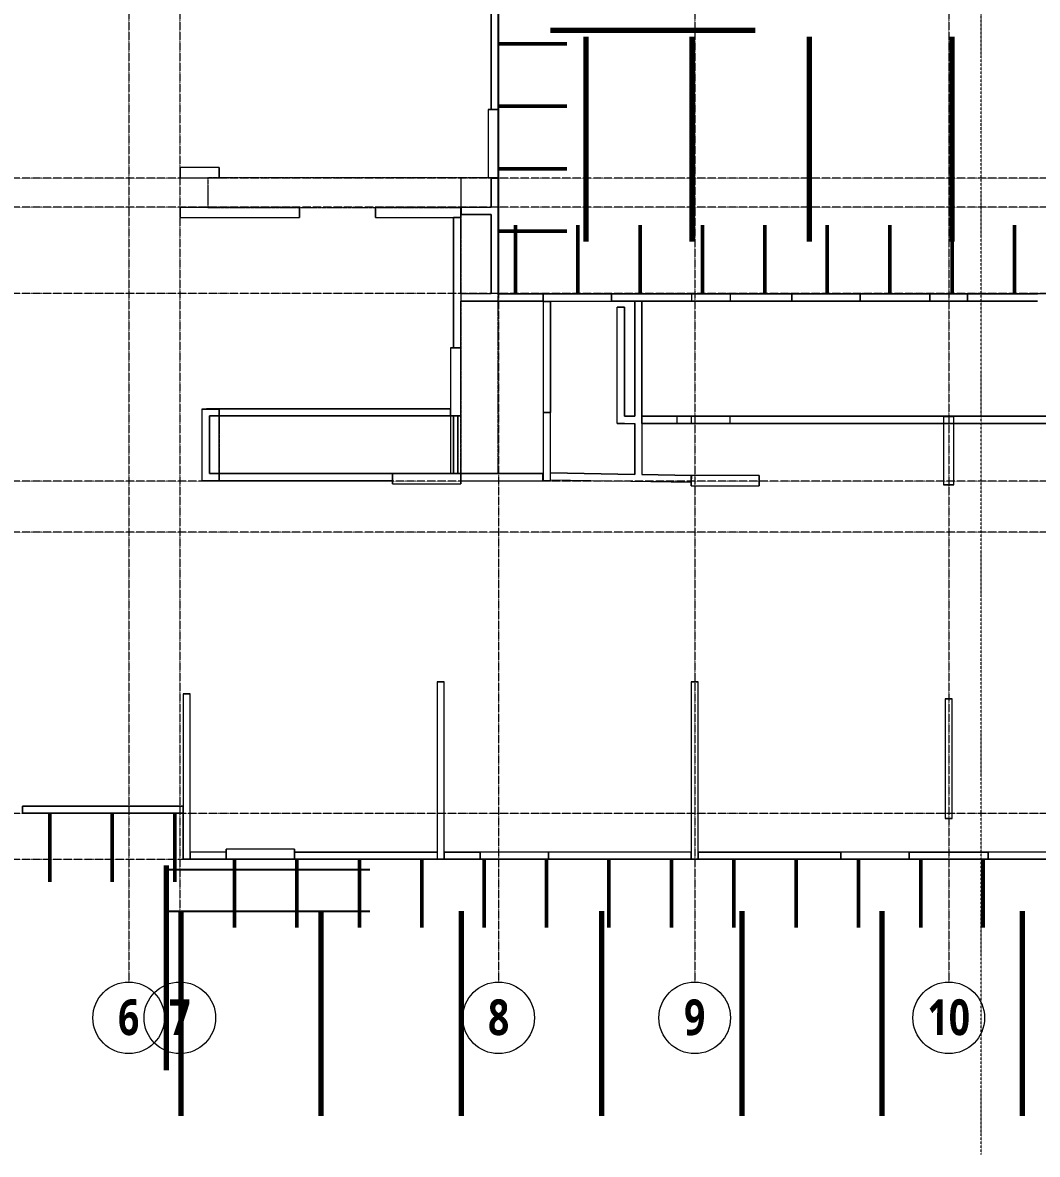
# Model space of a CAD drawing. Header units: millimetres. Extents: x -41779 to 122129, y -6962 to 59838.
# Drawn here: x -2427 to 27333, y -6962 to 26224 of the extents above; entities that cross this region are included whole.
import ezdxf

# ---------------------------------------------------------------- set-up
doc = ezdxf.new("R2010")
doc.units = ezdxf.units.MM
for name, pattern in [('Dash', [6.35, 3.175, -3.175]), ('Dash Dot 3mm', [5, 3, -1, 0, -1]), ('Grid Line', [10, 8, -1, 0, -1])]:
    doc.linetypes.add(name, pattern=pattern)
for name, color, linetype, lineweight in [('A-ANNO-MATC', 214, 'Dash Dot 3mm', 9), ('A-DETL', 90, 'Continuous', 5), ('A-DETL-HDLN', 90, 'Dash', 5), ('A-FLOR', 192, 'Continuous', 5), ('A-WALL', 113, 'Continuous', 15), ('S-BEAM', 12, 'Continuous', 15), ('S-GRID', 1, 'Continuous', 5), ('S-GRID-IDEN', 1, 'Continuous', 9)]:
    doc.layers.add(name, color=color, linetype=linetype, lineweight=lineweight)
doc.styles.add('Roboto_B', font='Roboto-Bold.ttf', dxfattribs={"width": 0.8, "height": 1050})

# ---------------------------------------------------------------- blocks, each defined once
blk = doc.blocks.new('BMS-SUPPER STRUCTURE_180317_rvt-1-Level 2 -  I120')
at = {"layer": 'A-FLOR', "color": 9}
for p, q in [((11523, 27566), (11523, 23676)), ((11523, 23676), (11523, 21676)), ((11523, 21676), (11523, 21666)), ((11523, 21666), (11523, 18271)), ((11523, 18271), (12843, 18271)), ((12843, 18271), (14843, 18271)), ((14843, 18271), (15733, 18271)), ((15733, 18271), (18327, 18271)), ((16771, 18271), (20133, 18271)), ((18327, 18271), (20133, 18271)), ((20133, 18271), (22133, 18271)), ((20133, 18271), (22133, 18271)), ((22133, 18271), (20133, 18271)), ((22133, 18271), (24183, 18271)), ((22133, 18271), (24183, 18271)), ((24183, 18271), (25283, 18271)), ((24183, 18271), (25283, 18271)), ((25283, 18271), (24183, 18271)), ((25283, 18271), (27333, 18271)), ((25283, 18271), (27333, 18271)), ((15733, 18061), (15733, 14681)), ((20133, 18061), (16771, 18061)), ((22133, 18061), (20133, 18061)), ((24183, 18061), (22133, 18061)), ((25283, 18061), (24183, 18061)), ((27333, 18061), (25283, 18061)), ((3333, 14691), (3053, 14691)), ((3053, 14691), (3053, 13001)), ((10123, 14691), (3333, 14691)), ((10213, 13001), (10213, 14691)), ((15733, 14681), (16771, 14681)), ((16771, 14681), (32078, 14681)), ((16771, 14471), (15733, 14471)), ((15733, 14471), (16771, 14471)), ((18327, 14471), (16771, 14471)), ((24583, 14471), (18327, 14471)), ((24883, 14471), (24583, 14471)), ((24583, 14471), (24883, 14471)), ((32078, 14471), (24883, 14471)), ((3053, 13001), (3333, 13001)), ((3333, 13001), (8423, 13001)), ((8423, 13001), (10123, 13001)), ((2278, 3041), (-2427, 3041)), ((2278, 1691), (2278, 3041)), ((2488, 1691), (2278, 1691)), ((3543, 1691), (2488, 1691)), ((5543, 1691), (3543, 1691)), ((9728, 1691), (5543, 1691)), ((9938, 1691), (9728, 1691)), ((10993, 1691), (9938, 1691)), ((12993, 1691), (10993, 1691)), ((17178, 1691), (12993, 1691)), ((17388, 1691), (17178, 1691)), ((21573, 1691), (17388, 1691)), ((23573, 1691), (21573, 1691)), ((25893, 1691), (23573, 1691)), ((27893, 1691), (25893, 1691))]:
    blk.add_line(p, q, dxfattribs=at)
at = {"layer": 'A-FLOR', "color": 55}
for p, q in [((11523, 23676), (11523, 27566)), ((11523, 18271), (11523, 21676)), ((12843, 18271), (11523, 18271)), ((20133, 18271), (14843, 18271)), ((24183, 18271), (22133, 18271)), ((27333, 18271), (25283, 18271)), ((15733, 14681), (15733, 18061)), ((15733, 18061), (20133, 18061)), ((15733, 14471), (15733, 18061)), ((22133, 18061), (24183, 18061)), ((25283, 18061), (27333, 18061)), ((3333, 14691), (10123, 14691)), ((10213, 14691), (10213, 13001)), ((32078, 14681), (15733, 14681)), ((8423, 13001), (3333, 13001)), ((-2427, 3041), (2278, 3041)), ((2488, 1691), (3543, 1691)), ((5543, 1691), (9728, 1691)), ((9938, 1691), (10993, 1691)), ((12993, 1691), (17178, 1691)), ((17388, 1691), (21573, 1691)), ((23573, 1691), (25893, 1691))]:
    blk.add_line(p, q, dxfattribs=at)
at = {"layer": 'A-FLOR', "color": 43}
for p, q in [((11523, 21676), (11523, 23676)), ((14843, 18271), (12843, 18271)), ((22133, 18271), (20133, 18271)), ((25283, 18271), (24183, 18271)), ((29333, 18271), (27333, 18271)), ((20133, 18061), (22133, 18061)), ((24183, 18061), (25283, 18061)), ((3053, 13001), (3053, 14691)), ((3053, 14691), (3333, 14691)), ((10123, 14691), (10213, 14691)), ((3333, 13001), (3053, 13001)), ((10213, 13001), (8423, 13001)), ((2278, 3041), (2278, 1691)), ((2278, 1691), (2488, 1691)), ((3543, 1691), (5543, 1691)), ((9728, 1691), (9938, 1691)), ((10993, 1691), (12993, 1691)), ((17178, 1691), (17388, 1691)), ((21573, 1691), (23573, 1691)), ((25893, 1691), (27893, 1691))]:
    blk.add_line(p, q, dxfattribs=at)
at = {"layer": 'A-FLOR', "color": 50}
for p, q in [((15733, 18271), (16771, 18271)), ((17186, 18271), (15733, 18271)), ((20133, 18271), (17186, 18271)), ((24183, 18271), (22133, 18271)), ((27333, 18271), (25283, 18271)), ((16771, 18061), (15733, 18061)), ((15733, 18061), (15733, 14681)), ((10213, 14691), (10123, 14691)), ((15733, 14681), (15733, 14471)), ((16771, 14471), (17186, 14471)), ((17186, 14471), (24583, 14471)), ((24883, 14471), (32078, 14471)), ((10123, 13001), (10213, 13001))]:
    blk.add_line(p, q, dxfattribs=at)
at = {"layer": 'A-WALL', "color": 8, "lineweight": 18}
for p, q in [((11223, 23676), (11223, 21676)), ((11523, 23676), (11223, 23676)), ((11523, 21676), (11523, 23676)), ((3333, 21976), (2193, 21976)), ((2193, 21976), (2193, 21676)), ((3333, 21676), (3333, 21976)), ((2193, 21676), (3333, 21676)), ((11223, 21676), (11523, 21676)), ((5693, 20806), (2193, 20806)), ((2193, 20806), (2193, 20506)), ((5693, 20506), (5693, 20806)), ((10423, 20806), (7923, 20806)), ((7923, 20806), (7923, 20506)), ((10423, 20506), (10423, 20806)), ((2193, 20506), (5693, 20506)), ((7923, 20506), (10423, 20506)), ((14843, 18271), (12843, 18271)), ((12843, 18271), (12843, 18061)), ((14843, 18061), (14843, 18271)), ((22133, 18271), (20133, 18271)), ((20133, 18271), (20133, 18061)), ((22133, 18061), (22133, 18271)), ((25283, 18271), (24183, 18271)), ((24183, 18271), (24183, 18061)), ((25283, 18061), (25283, 18271)), ((12843, 18061), (14843, 18061)), ((20133, 18061), (22133, 18061)), ((24183, 18061), (25283, 18061)), ((10423, 16691), (10123, 16691)), ((10123, 16691), (10123, 14691)), ((10423, 14691), (10423, 16691)), ((2833, 14891), (2833, 12791)), ((3333, 14891), (2833, 14891)), ((3333, 12791), (3333, 14891)), ((10123, 14691), (10423, 14691)), ((12843, 14791), (12843, 12791)), ((13053, 14791), (12843, 14791)), ((13053, 12791), (13053, 14791)), ((24883, 14671), (24583, 14671)), ((24583, 14671), (24583, 12671)), ((24883, 12671), (24883, 14671)), ((10423, 13001), (8423, 13001)), ((8423, 13001), (8423, 12701)), ((10423, 12701), (10423, 13001)), ((19178, 12946), (17178, 12946)), ((17178, 12946), (17178, 12646)), ((19178, 12646), (19178, 12946)), ((2833, 12791), (3333, 12791)), ((8423, 12701), (10423, 12701)), ((12843, 12791), (13053, 12791)), ((17178, 12646), (19178, 12646)), ((24583, 12671), (24883, 12671)), ((9938, 6891), (9728, 6891)), ((9728, 6891), (9728, 1691)), ((9938, 1691), (9938, 6891)), ((17388, 6891), (17178, 6891)), ((17178, 6891), (17178, 1691)), ((17388, 1691), (17388, 6891)), ((2488, 6541), (2278, 6541)), ((2278, 6541), (2278, 1691)), ((2488, 1691), (2488, 6541)), ((24838, 6391), (24628, 6391)), ((24628, 6391), (24628, 2891)), ((24838, 2891), (24838, 6391)), ((24628, 2891), (24838, 2891)), ((2278, 1691), (2488, 1691)), ((5543, 1991), (3543, 1991)), ((3543, 1991), (3543, 1691)), ((3543, 1691), (5543, 1691)), ((5543, 1691), (5543, 1991)), ((9728, 1691), (9938, 1691)), ((12993, 1901), (10993, 1901)), ((10993, 1901), (10993, 1691)), ((10993, 1691), (12993, 1691)), ((12993, 1691), (12993, 1901)), ((17178, 1691), (17388, 1691)), ((23573, 1901), (21573, 1901)), ((21573, 1901), (21573, 1691)), ((21573, 1691), (23573, 1691)), ((23573, 1691), (23573, 1901)), ((27893, 1901), (25893, 1901)), ((25893, 1901), (25893, 1691)), ((25893, 1691), (27893, 1691))]:
    blk.add_line(p, q, dxfattribs=at)
at = {"layer": 'A-WALL', "color": 253, "lineweight": 13}
for p, q in [((11223, 23676), (11223, 21676)), ((11223, 23676), (11523, 23676)), ((11523, 21676), (11523, 23676)), ((3333, 21976), (2193, 21976)), ((2193, 21676), (2193, 21976)), ((3333, 21976), (3333, 21676)), ((2193, 21676), (3333, 21676)), ((11523, 21676), (11223, 21676)), ((2193, 20506), (2193, 20806)), ((5693, 20806), (2193, 20806)), ((5693, 20806), (5693, 20506)), ((7923, 20506), (7923, 20806)), ((10423, 20806), (7923, 20806)), ((10423, 20806), (10423, 20506)), ((2193, 20506), (5693, 20506)), ((7923, 20506), (10423, 20506)), ((12843, 18061), (12843, 18271)), ((14843, 18271), (12843, 18271)), ((14843, 18271), (14843, 18061)), ((20133, 18061), (20133, 18271)), ((22133, 18271), (20133, 18271)), ((22133, 18271), (22133, 18061)), ((24183, 18061), (24183, 18271)), ((25283, 18271), (24183, 18271)), ((25283, 18271), (25283, 18061)), ((12843, 18061), (14843, 18061)), ((20133, 18061), (22133, 18061)), ((24183, 18061), (25283, 18061)), ((10123, 16691), (10423, 16691)), ((10123, 16691), (10123, 14691)), ((10423, 14691), (10423, 16691)), ((2833, 14891), (2833, 12791)), ((2833, 14891), (3333, 14891)), ((3333, 12791), (3333, 14891)), ((10423, 14691), (10123, 14691)), ((12843, 14791), (12843, 12791)), ((12843, 14791), (13053, 14791)), ((13053, 12791), (13053, 14791)), ((24583, 14671), (24883, 14671)), ((24583, 14671), (24583, 12671)), ((24883, 12671), (24883, 14671)), ((10423, 13001), (8423, 13001)), ((8423, 12701), (8423, 13001)), ((10423, 13001), (10423, 12701)), ((19178, 12946), (17178, 12946)), ((17178, 12646), (17178, 12946)), ((19178, 12946), (19178, 12646)), ((3333, 12791), (2833, 12791)), ((8423, 12701), (10423, 12701)), ((13053, 12791), (12843, 12791)), ((17178, 12646), (19178, 12646)), ((24883, 12671), (24583, 12671)), ((9728, 6891), (9938, 6891)), ((9728, 6891), (9728, 1691)), ((9938, 1691), (9938, 6891)), ((17178, 6891), (17388, 6891)), ((17178, 6891), (17178, 1691)), ((17388, 1691), (17388, 6891)), ((2278, 6541), (2488, 6541)), ((2278, 6541), (2278, 1691)), ((2488, 1691), (2488, 6541)), ((24628, 6391), (24838, 6391)), ((24628, 6391), (24628, 2891)), ((24838, 2891), (24838, 6391)), ((24838, 2891), (24628, 2891)), ((2488, 1691), (2278, 1691)), ((5543, 1991), (3543, 1991)), ((3543, 1691), (3543, 1991)), ((3543, 1691), (5543, 1691)), ((5543, 1991), (5543, 1691)), ((9938, 1691), (9728, 1691)), ((12993, 1901), (10993, 1901)), ((10993, 1691), (10993, 1901)), ((10993, 1691), (12993, 1691)), ((12993, 1901), (12993, 1691)), ((17388, 1691), (17178, 1691)), ((23573, 1901), (21573, 1901)), ((21573, 1691), (21573, 1901)), ((21573, 1691), (23573, 1691)), ((23573, 1901), (23573, 1691)), ((27893, 1901), (25893, 1901)), ((25893, 1691), (25893, 1901)), ((25893, 1691), (27893, 1691))]:
    blk.add_line(p, q, dxfattribs=at)
at = {"layer": 'S-BEAM', "color": 135, "lineweight": 13}
for p, q in [((11313, 27566), (11313, 23676)), ((11523, 23676), (11523, 27566)), ((11313, 21666), (11523, 21666)), ((11313, 21666), (11313, 20806)), ((11523, 18271), (11523, 21666)), ((10436, 20596), (10436, 20806)), ((11313, 20806), (10436, 20806)), ((10436, 20596), (11313, 20596)), ((11313, 20596), (11313, 18271)), ((10213, 20506), (10213, 16691)), ((10423, 18271), (10423, 20506)), ((11313, 18271), (10423, 18271)), ((12843, 18271), (11523, 18271)), ((15733, 18271), (14843, 18271)), ((20133, 18271), (15733, 18271)), ((10423, 16691), (10423, 18061)), ((10423, 18061), (12843, 18061)), ((12843, 18048), (13053, 18048)), ((12843, 18048), (12843, 14791)), ((13053, 14791), (13053, 18048)), ((14843, 18061), (15733, 18061)), ((15733, 18061), (20133, 18061)), ((2961, 14891), (2961, 14901)), ((10123, 14901), (2961, 14901)), ((3333, 14691), (10123, 14691)), ((10123, 14691), (10123, 13001)), ((10333, 13001), (10333, 14691)), ((8423, 13001), (3333, 13001)), ((12830, 13001), (10423, 13001)), ((12830, 13001), (12830, 12791)), ((3333, 12791), (8423, 12791)), ((10423, 12791), (12830, 12791)), ((2278, 3251), (-2427, 3251)), ((-2427, 3041), (2278, 3041)), ((3543, 1901), (2488, 1901)), ((2488, 1691), (3543, 1691)), ((5543, 1901), (9728, 1901)), ((9728, 1691), (5543, 1691)), ((9938, 1901), (10993, 1901)), ((10993, 1691), (9938, 1691)), ((12993, 1691), (12993, 1901)), ((17178, 1901), (12993, 1901)), ((12993, 1691), (17178, 1691)), ((21573, 1901), (17388, 1901)), ((17388, 1691), (21573, 1691)), ((25893, 1901), (23573, 1901)), ((23573, 1691), (25893, 1691))]:
    blk.add_line(p, q, dxfattribs=at)
at = {"layer": 'S-BEAM', "color": 254, "lineweight": 13}
for p, q in [((11313, 23676), (11313, 27566)), ((11523, 23676), (11523, 27566)), ((11523, 21666), (11313, 21666)), ((11313, 20806), (11313, 21666)), ((11523, 18271), (11523, 21666)), ((10436, 20806), (10436, 20596)), ((11313, 20806), (10436, 20806)), ((11313, 20596), (10436, 20596)), ((11313, 18271), (11313, 20596)), ((10213, 16691), (10213, 20506)), ((10423, 18271), (10423, 20506)), ((11313, 18271), (10423, 18271)), ((12843, 18271), (11523, 18271)), ((15733, 18271), (14843, 18271)), ((15733, 18271), (18327, 18271)), ((18327, 18271), (18327, 18061)), ((20133, 18271), (18327, 18271)), ((20133, 18061), (20133, 18271)), ((10423, 16691), (10423, 18061)), ((12843, 18061), (10423, 18061)), ((13053, 18048), (12843, 18048)), ((12843, 18048), (12843, 14791)), ((13053, 18048), (13053, 14791)), ((15523, 18061), (14843, 18061)), ((15523, 18061), (15523, 14681)), ((15733, 18061), (15523, 18061)), ((18327, 18061), (15733, 18061)), ((15733, 18061), (15733, 14681)), ((20133, 18061), (18327, 18061)), ((15223, 17881), (15013, 17881)), ((15013, 14471), (15013, 17881)), ((15223, 14682), (15223, 17881)), ((2961, 14901), (2961, 14891)), ((2962, 14901), (10123, 14901)), ((3333, 14691), (10123, 14691)), ((10123, 14901), (10123, 14691)), ((10333, 14691), (10333, 13001)), ((12843, 14791), (13053, 14791)), ((15223, 14681), (15523, 14681)), ((15733, 14681), (15733, 14471)), ((16771, 14681), (15733, 14681)), ((18327, 14681), (16771, 14681)), ((18327, 14681), (32078, 14681)), ((18327, 14471), (18327, 14679)), ((24583, 14671), (24583, 14471)), ((24583, 14671), (24583, 14471)), ((24883, 14671), (24583, 14671)), ((24883, 14471), (24883, 14671)), ((24883, 14471), (24883, 14671)), ((15223, 14471), (15013, 14471)), ((15223, 14471), (15523, 14471)), ((15523, 14471), (15523, 12975)), ((15733, 14471), (15733, 12971)), ((15733, 14471), (16771, 14471)), ((18327, 14471), (16771, 14471)), ((24583, 14471), (18327, 14471)), ((24883, 14471), (32078, 14471)), ((8423, 13001), (3333, 13001)), ((8423, 12791), (8423, 13001)), ((10423, 13001), (12830, 13001)), ((12830, 12791), (12830, 13001)), ((15523, 12975), (13053, 13018)), ((13053, 12808), (13053, 13018)), ((15733, 12971), (17178, 12946)), ((17186, 12946), (17178, 12946)), ((17186, 12946), (17182, 12736)), ((8423, 12791), (3333, 12791)), ((10423, 12791), (12830, 12791)), ((17178, 12736), (13053, 12808)), ((17182, 12736), (17178, 12736)), ((17182, 12736), (17178, 12736)), ((-2427, 3251), (-2427, 3041)), ((-2427, 3251), (2278, 3251)), ((-2427, 3041), (2278, 3041)), ((3543, 1901), (2488, 1901)), ((3543, 1691), (2488, 1691)), ((5543, 1901), (5543, 1691)), ((9728, 1901), (5543, 1901)), ((9728, 1691), (5543, 1691)), ((10993, 1901), (9938, 1901)), ((10993, 1691), (9938, 1691)), ((12993, 1901), (12993, 1691)), ((17178, 1901), (12993, 1901)), ((17178, 1691), (12993, 1691)), ((17388, 1901), (21573, 1901)), ((17388, 1691), (21573, 1691)), ((21573, 1691), (21573, 1901)), ((23573, 1901), (25893, 1901)), ((23573, 1691), (25893, 1691))]:
    blk.add_line(p, q, dxfattribs=at)
at = {"layer": 'S-BEAM', "color": 10, "lineweight": 13}
for p, q in [((11313, 23676), (11523, 23676)), ((10213, 20506), (10423, 20506)), ((12843, 18061), (12843, 18271)), ((14843, 18271), (14843, 18061)), ((15733, 18271), (17186, 18271)), ((17186, 18271), (15733, 18271)), ((17186, 18271), (17186, 18061)), ((17186, 18061), (15733, 18061)), ((17186, 18061), (15733, 18061)), ((15733, 18061), (15733, 14681)), ((10213, 16691), (10423, 16691)), ((3333, 14891), (2961, 14891)), ((3333, 14691), (3333, 14891)), ((10333, 14691), (10123, 14691)), ((15733, 14471), (15733, 14681)), ((15733, 14681), (16771, 14681)), ((17186, 14681), (16771, 14681)), ((16771, 14681), (17186, 14681)), ((17186, 14471), (17186, 14681)), ((24883, 14671), (24583, 14671)), ((15733, 14471), (16771, 14471)), ((16771, 14471), (17186, 14471)), ((16771, 14471), (17186, 14471)), ((3333, 12791), (3333, 13001)), ((10333, 13001), (10123, 13001)), ((10423, 12791), (10423, 13001)), ((13053, 12808), (13053, 13018)), ((17178, 12946), (17186, 12946)), ((17182, 12736), (17186, 12946)), ((2278, 3251), (2278, 3041)), ((2488, 1691), (2488, 1901)), ((3543, 1901), (3543, 1691)), ((9728, 1901), (9728, 1691)), ((9938, 1901), (9938, 1691)), ((10993, 1691), (10993, 1901)), ((17178, 1901), (17178, 1691)), ((17388, 1691), (17388, 1901)), ((23573, 1901), (23573, 1691)), ((25893, 1691), (25893, 1901))]:
    blk.add_line(p, q, dxfattribs=at)
at = {"layer": 'S-BEAM', "color": 253, "lineweight": 13}
for p, q in [((11523, 23676), (11313, 23676)), ((10423, 20506), (10213, 20506)), ((12843, 18271), (12843, 18061)), ((14843, 18061), (14843, 18271)), ((20133, 18271), (20133, 18061)), ((15523, 14681), (15523, 18061)), ((15013, 17881), (15223, 17881)), ((15013, 14471), (15013, 17881)), ((15223, 17881), (15223, 14682)), ((10423, 16691), (10213, 16691)), ((2961, 14891), (3333, 14891)), ((3333, 14891), (3333, 14691)), ((10123, 14691), (10123, 14901)), ((10123, 14691), (10333, 14691)), ((10123, 14691), (10123, 13001)), ((13053, 14791), (12843, 14791)), ((15523, 14681), (15223, 14681)), ((16771, 14681), (32078, 14681)), ((16771, 14471), (16771, 14681)), ((15013, 14471), (15223, 14471)), ((15223, 14471), (15523, 14471)), ((15523, 12975), (15523, 14471)), ((15733, 14471), (15733, 12971)), ((24583, 14471), (16771, 14471)), ((32078, 14471), (24883, 14471)), ((3333, 13001), (3333, 12791)), ((8423, 13001), (8423, 12791)), ((10123, 13001), (10333, 13001)), ((10423, 13001), (10423, 12791)), ((13053, 13018), (15523, 12975)), ((17178, 12946), (15733, 12971)), ((17178, 12736), (13053, 12808)), ((-2427, 3041), (-2427, 3251)), ((2278, 3041), (2278, 3251)), ((2488, 1901), (2488, 1691)), ((3543, 1691), (3543, 1901)), ((5543, 1691), (5543, 1901)), ((9728, 1901), (9728, 1691)), ((9938, 1691), (9938, 1901)), ((10993, 1901), (10993, 1691)), ((17178, 1691), (17178, 1901)), ((17388, 1901), (17388, 1691)), ((21573, 1901), (21573, 1691)), ((23573, 1691), (23573, 1901)), ((25893, 1901), (25893, 1691))]:
    blk.add_line(p, q, dxfattribs=at)
blk = doc.blocks.new('Grid - Circle-565542-Level 2 -  I120')
at = {"layer": 'S-GRID-IDEN'}
blk.add_circle((0, 0), 3.5, dxfattribs=at)

msp = doc.modelspace()

# ---------------------------------------------------------------- linework, layer by layer
at = {"layer": 'A-ANNO-MATC'}
msp.add_line((25681, -6962), (25681, 59838), dxfattribs=at)
at = {"layer": 'A-DETL'}
for p, q in [((11533, 49831), (11533, 18281)), ((11533, 18281), (37943, 18281))]:
    msp.add_line(p, q, dxfattribs=at)
at = {"layer": 'A-DETL', "lineweight": 70}
for p, q in [((13058, 26006), (19058, 26006)), ((14103, 19806), (14103, 25806)), ((17213, 19806), (17213, 25806)), ((20646, 19806), (20646, 25806)), ((24833, 19806), (24833, 25806)), ((1783, 1506), (1783, -4494)), ((2208, 166), (2208, -5834)), ((6322, 166), (6322, -5834)), ((10435, 166), (10435, -5834)), ((14549, 166), (14549, -5834)), ((18662, 166), (18662, -5834)), ((22776, 166), (22776, -5834)), ((26890, 166), (26890, -5834))]:
    msp.add_line(p, q, dxfattribs=at)
at = {"layer": 'A-DETL', "lineweight": 50}
for p, q in [((11533, 25601), (13533, 25601)), ((11533, 23771), (13533, 23771)), ((11533, 21941), (13533, 21941)), ((12023, 18281), (12023, 20281)), ((13853, 18281), (13853, 20281)), ((15683, 18281), (15683, 20281)), ((17513, 18281), (17513, 20281)), ((19343, 18281), (19343, 20281)), ((21173, 18281), (21173, 20281)), ((23003, 18281), (23003, 20281)), ((24833, 18281), (24833, 20281)), ((26663, 18281), (26663, 20281)), ((11533, 20111), (13533, 20111)), ((-1627, 3031), (-1627, 1031)), ((203, 3031), (203, 1031)), ((2033, 3031), (2033, 1031)), ((3788, 1691), (3788, -309)), ((5618, 1691), (5618, -309)), ((7448, 1691), (7448, -309)), ((9278, 1691), (9278, -309)), ((11108, 1691), (11108, -309)), ((12938, 1691), (12938, -309)), ((14768, 1691), (14768, -309)), ((16598, 1691), (16598, -309)), ((18428, 1691), (18428, -309)), ((20258, 1691), (20258, -309)), ((22088, 1691), (22088, -309)), ((23918, 1691), (23918, -309)), ((25748, 1691), (25748, -309))]:
    msp.add_line(p, q, dxfattribs=at)
at = {"layer": 'A-DETL', "lineweight": 25}
for p, q in [((1758, 1391), (7758, 1391)), ((1758, 166), (7758, 166))]:
    msp.add_line(p, q, dxfattribs=at)
at = {"layer": 'A-DETL-HDLN'}
for p, q in [((10433, 21676), (3003, 21676)), ((3003, 21676), (3003, 20806)), ((11523, 21676), (10423, 21676)), ((10423, 21676), (10423, 13001)), ((10433, 20806), (10433, 21676)), ((11523, 13001), (11523, 21676)), ((3003, 20806), (10433, 20806)), ((10423, 14691), (3333, 14691)), ((3333, 14691), (3333, 13001)), ((10423, 13001), (10423, 14691)), ((3333, 13001), (10423, 13001)), ((10423, 13001), (11523, 13001))]:
    msp.add_line(p, q, dxfattribs=at)
at = {"layer": 'S-GRID', "linetype": 'Grid Line'}
for p, q in [((683, 55247), (683, -1908)), ((2183, 55247), (2183, -1908)), ((11533, 55247), (11533, -1908)), ((17283, 55247), (17283, -1908)), ((24733, 55247), (24733, -1908)), ((76597, 21666), (-26915, 21666)), ((76597, 20816), (-26915, 20816)), ((76597, 18281), (-26915, 18281)), ((76597, 12781), (-26915, 12781)), ((76597, 11281), (-26915, 11281)), ((76597, 3031), (-26915, 3031)), ((76597, 1681), (-26915, 1681))]:
    msp.add_line(p, q, dxfattribs=at)

# ---------------------------------------------------------------- block references
at = {"lineweight": 5}
msp.add_blockref('BMS-SUPPER STRUCTURE_180317_rvt-1-Level 2 -  I120', (0, 0), dxfattribs=at)
at = {"layer": 'S-GRID-IDEN', "xscale": 299.9999999999997, "yscale": 299.9999999999997, "zscale": 299.9999999999997, "rotation": 180}
for p in [(683, -2958), (2183, -2958), (11533, -2958), (17283, -2958), (24733, -2958)]:
    msp.add_blockref('Grid - Circle-565542-Level 2 -  I120', p, dxfattribs=at)

# ---------------------------------------------------------------- texts
at = {"layer": 'S-GRID-IDEN', "lineweight": 5, "char_height": 1050, "attachment_point": 2, "line_spacing_factor": 1.016846, "style": 'Roboto_B'}
for s, insert, width in [('\\fRoboto|b1|i0|c0|p2|;\\W.8;6', (683, -2416), 807.5), ('\\fRoboto|b1|i0|c0|p2|;\\W.8;7', (2183, -2416), 807.5), ('\\fRoboto|b1|i0|c0|p2|;\\W.8;8', (11533, -2416), 807.5), ('\\fRoboto|b1|i0|c0|p2|;\\W.8;9', (17283, -2416), 807.5), ('10', (24733, -2416), 1615.01)]:
    msp.add_mtext(s, dxfattribs=dict(at, insert=insert, width=width))

doc.saveas('drawing.dxf')
